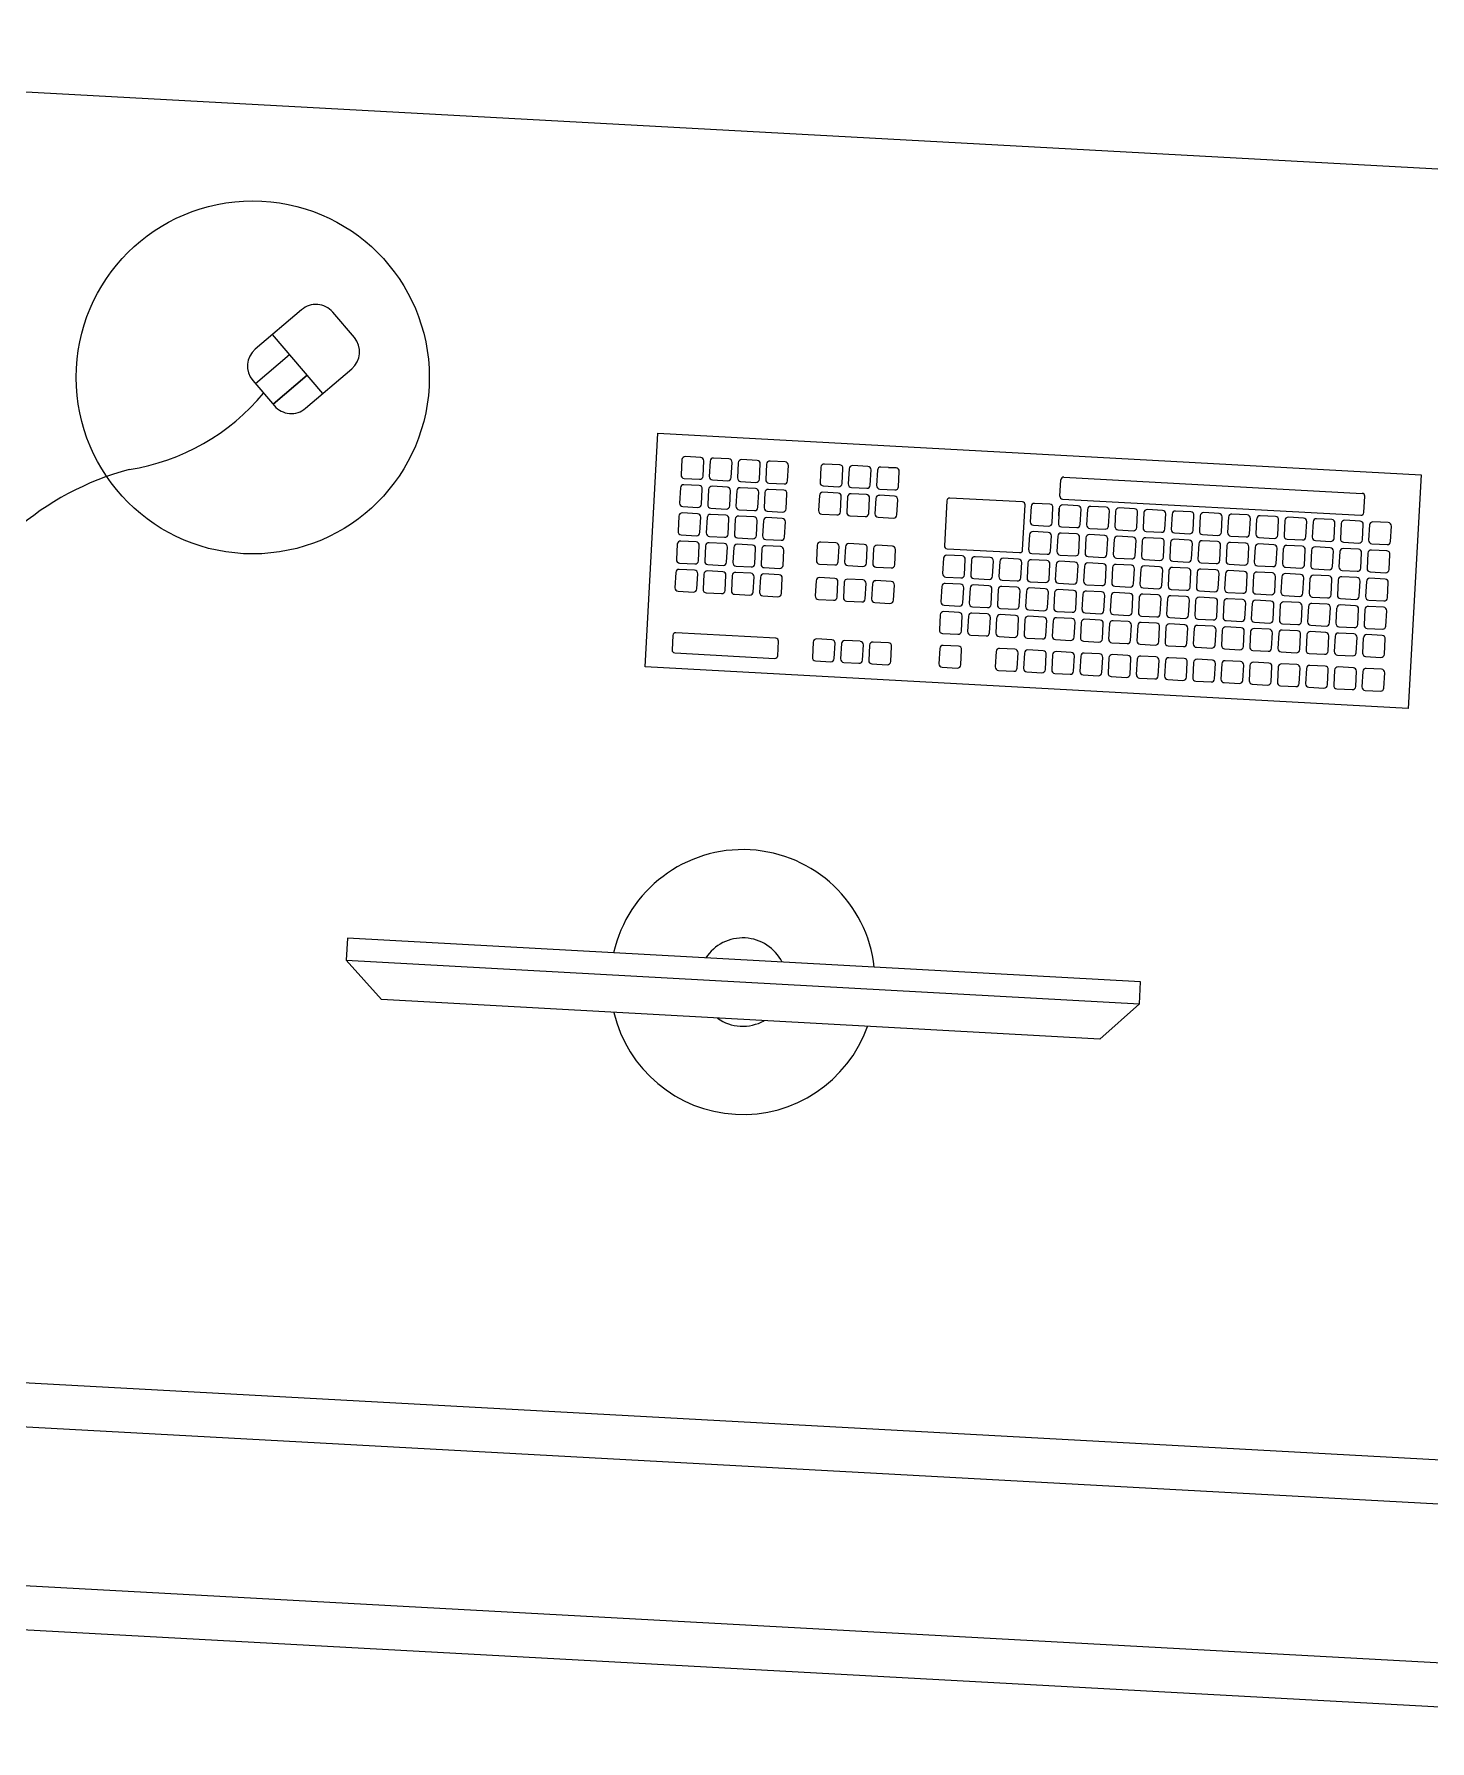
# Model space of a CAD drawing. Extents: x -1.7 to 87, y -33.6 to 19.
# Drawn here: x 19.888 to 20.679, y 4.299 to 5.266 of the extents above; entities that cross this region are included whole.
import ezdxf

# ---------------------------------------------------------------- set-up
doc = ezdxf.new("R2010")
doc.units = 0
doc.layers.add('AR-MOB', color=2, linetype='Continuous')

# ---------------------------------------------------------------- blocks, each defined once
blk = doc.blocks.new('ar-mob.33')
at = {"color": 2}
for p, q in [((43.38725, -4.80462), (43.51979, -4.80462)), ((43.38725, -5.23751), (43.38725, -4.80462)), ((43.51979, -4.80462), (43.51979, -5.23751)), ((43.69521, -4.94761), (43.71641, -4.96884)), ((43.71641, -4.96884), (43.71611, -5.37641)), ((43.51979, -5.23751), (43.38725, -5.23751)), ((43.69488, -5.39761), (43.71611, -5.37641)), ((43.34256, -5.41216), (43.32886, -5.42519)), ((43.38401, -5.43759), (43.36023, -5.4126)), ((43.37515, -5.42828), (43.34334, -5.45854)), ((43.38273, -5.45606), (43.36525, -5.43769)), ((43.36525, -5.43769), (43.38273, -5.45606)), ((43.32842, -5.44287), (43.3522, -5.46786)), ((43.3716, -5.46666), (43.35412, -5.44828)), ((43.36987, -5.4683), (43.38357, -5.45527))]:
    blk.add_line(p, q, dxfattribs=at)
at = {"color": 252}
for p, q in [((43.41533, -4.82168), (43.41533, -4.83033)), ((43.42587, -4.81979), (43.41722, -4.81979)), ((43.42776, -4.83033), (43.42776, -4.82168)), ((43.43133, -4.82168), (43.43133, -4.83033)), ((43.44187, -4.81979), (43.43322, -4.81979)), ((43.44376, -4.83033), (43.44376, -4.82168)), ((43.44733, -4.82168), (43.44733, -4.83033)), ((43.45787, -4.81979), (43.44922, -4.81979)), ((43.45976, -4.83033), (43.45976, -4.82168)), ((43.46333, -4.82168), (43.46333, -4.83033)), ((43.47387, -4.81979), (43.46522, -4.81979)), ((43.47576, -4.83033), (43.47576, -4.82168)), ((43.47933, -4.82168), (43.47933, -4.83033)), ((43.48987, -4.81979), (43.48122, -4.81979)), ((43.49176, -4.83033), (43.49176, -4.82168)), ((43.49846, -4.82094), (43.49846, -4.82959)), ((43.509, -4.81905), (43.50035, -4.81905)), ((43.51089, -4.82959), (43.51089, -4.82094)), ((43.41722, -4.83223), (43.42587, -4.83223)), ((43.43322, -4.83223), (43.44187, -4.83223)), ((43.44922, -4.83223), (43.45787, -4.83223)), ((43.46522, -4.83223), (43.47387, -4.83223)), ((43.48122, -4.83223), (43.48987, -4.83223)), ((43.50035, -4.83149), (43.509, -4.83149)), ((43.39957, -5.00663), (43.39957, -4.83739)), ((43.4104, -4.83579), (43.40117, -4.83579)), ((43.412, -5.00663), (43.412, -4.83739)), ((43.41533, -4.83768), (43.41533, -4.84633)), ((43.42154, -4.83579), (43.41722, -4.83579)), ((43.42587, -4.83579), (43.41722, -4.83579)), ((43.42776, -4.84633), (43.42776, -4.83768)), ((43.43133, -4.83768), (43.43133, -4.84633)), ((43.44187, -4.83579), (43.43322, -4.83579)), ((43.44376, -4.84633), (43.44376, -4.83768)), ((43.44733, -4.83768), (43.44733, -4.84633)), ((43.45787, -4.83579), (43.44922, -4.83579)), ((43.45976, -4.84633), (43.45976, -4.83768)), ((43.46333, -4.83768), (43.46333, -4.84633)), ((43.47387, -4.83579), (43.46522, -4.83579)), ((43.47576, -4.84633), (43.47576, -4.83768)), ((43.47933, -4.83768), (43.47933, -4.84633)), ((43.48987, -4.83579), (43.48122, -4.83579)), ((43.49176, -4.84633), (43.49176, -4.83768)), ((43.49846, -4.83694), (43.49846, -4.84559)), ((43.509, -4.83505), (43.50035, -4.83505)), ((43.51089, -4.84559), (43.51089, -4.83694)), ((43.41722, -4.84823), (43.42587, -4.84823)), ((43.42587, -4.85179), (43.41722, -4.85179)), ((43.43322, -4.84823), (43.44187, -4.84823)), ((43.44187, -4.85179), (43.43322, -4.85179)), ((43.44922, -4.84823), (43.45787, -4.84823)), ((43.45787, -4.85179), (43.44922, -4.85179)), ((43.46522, -4.84823), (43.47387, -4.84823)), ((43.47387, -4.85179), (43.46522, -4.85179)), ((43.48122, -4.84823), (43.48987, -4.84823)), ((43.48987, -4.85179), (43.48122, -4.85179)), ((43.50035, -4.84749), (43.509, -4.84749)), ((43.509, -4.85105), (43.50035, -4.85105)), ((43.41533, -4.85368), (43.41533, -4.86233)), ((43.42776, -4.86233), (43.42776, -4.85368)), ((43.43133, -4.85368), (43.43133, -4.86233)), ((43.44376, -4.86233), (43.44376, -4.85368)), ((43.44733, -4.85368), (43.44733, -4.86233)), ((43.45976, -4.86233), (43.45976, -4.85368)), ((43.46333, -4.85368), (43.46333, -4.86233)), ((43.47576, -4.86233), (43.47576, -4.85368)), ((43.47933, -4.85368), (43.47933, -4.86233)), ((43.49176, -4.86233), (43.49176, -4.85368)), ((43.49846, -4.85294), (43.49846, -4.86159)), ((43.51089, -4.86159), (43.51089, -4.85294)), ((43.41533, -4.86968), (43.41533, -4.87833)), ((43.41722, -4.86423), (43.42587, -4.86423)), ((43.42587, -4.86779), (43.41722, -4.86779)), ((43.42776, -4.87833), (43.42776, -4.86968)), ((43.43133, -4.86968), (43.43133, -4.87833)), ((43.43322, -4.86423), (43.44187, -4.86423)), ((43.44187, -4.86779), (43.43322, -4.86779)), ((43.44376, -4.87833), (43.44376, -4.86968)), ((43.44733, -4.86968), (43.44733, -4.87833)), ((43.44922, -4.86423), (43.45787, -4.86423)), ((43.45787, -4.86779), (43.44922, -4.86779)), ((43.45976, -4.87833), (43.45976, -4.86968)), ((43.46333, -4.86968), (43.46333, -4.87833)), ((43.46522, -4.86423), (43.47387, -4.86423)), ((43.47387, -4.86779), (43.46522, -4.86779)), ((43.47576, -4.87833), (43.47576, -4.86968)), ((43.47933, -4.86968), (43.47933, -4.87833)), ((43.48122, -4.86423), (43.48987, -4.86423)), ((43.48987, -4.86779), (43.48122, -4.86779)), ((43.49176, -4.87833), (43.49176, -4.86968)), ((43.49846, -4.86894), (43.49846, -4.87759)), ((43.50035, -4.86349), (43.509, -4.86349)), ((43.509, -4.86705), (43.50035, -4.86705)), ((43.51089, -4.87759), (43.51089, -4.86894)), ((43.41722, -4.88023), (43.42587, -4.88023)), ((43.43322, -4.88023), (43.44187, -4.88023)), ((43.44922, -4.88023), (43.45787, -4.88023)), ((43.46522, -4.88023), (43.47387, -4.88023)), ((43.48122, -4.88023), (43.48987, -4.88023)), ((43.50035, -4.87949), (43.509, -4.87949)), ((43.41533, -4.88568), (43.41533, -4.89433)), ((43.42587, -4.88379), (43.41722, -4.88379)), ((43.42776, -4.89433), (43.42776, -4.88568)), ((43.43133, -4.88568), (43.43133, -4.89433)), ((43.44187, -4.88379), (43.43322, -4.88379)), ((43.44376, -4.89433), (43.44376, -4.88568)), ((43.44733, -4.88568), (43.44733, -4.89433)), ((43.45787, -4.88379), (43.44922, -4.88379)), ((43.45976, -4.89433), (43.45976, -4.88568)), ((43.46333, -4.88568), (43.46333, -4.89433)), ((43.47387, -4.88379), (43.46522, -4.88379)), ((43.47576, -4.89433), (43.47576, -4.88568)), ((43.47933, -4.88568), (43.47933, -4.89433)), ((43.48987, -4.88379), (43.48122, -4.88379)), ((43.49176, -4.89433), (43.49176, -4.88568)), ((43.49846, -4.88494), (43.49846, -4.89359)), ((43.509, -4.88305), (43.50035, -4.88305)), ((43.51089, -4.89359), (43.51089, -4.88494)), ((43.41722, -4.89623), (43.42587, -4.89623)), ((43.42587, -4.89979), (43.41722, -4.89979)), ((43.43322, -4.89623), (43.44187, -4.89623)), ((43.44187, -4.89979), (43.43322, -4.89979)), ((43.44922, -4.89623), (43.45787, -4.89623)), ((43.45787, -4.89979), (43.44922, -4.89979)), ((43.46522, -4.89623), (43.47387, -4.89623)), ((43.47387, -4.89979), (43.46522, -4.89979)), ((43.48122, -4.89623), (43.48987, -4.89623)), ((43.48987, -4.89979), (43.48122, -4.89979)), ((43.49846, -4.90094), (43.49846, -4.90959)), ((43.50035, -4.89549), (43.509, -4.89549)), ((43.509, -4.89905), (43.50035, -4.89905)), ((43.51089, -4.90959), (43.51089, -4.90094)), ((43.41533, -4.90168), (43.41533, -4.91033)), ((43.42776, -4.91033), (43.42776, -4.90168)), ((43.43133, -4.90168), (43.43133, -4.91033)), ((43.44376, -4.91033), (43.44376, -4.90168)), ((43.44733, -4.90168), (43.44733, -4.91033)), ((43.45976, -4.91033), (43.45976, -4.90168)), ((43.46333, -4.90168), (43.46333, -4.91033)), ((43.47576, -4.91033), (43.47576, -4.90168)), ((43.47933, -4.90168), (43.47933, -4.91033)), ((43.49176, -4.91033), (43.49176, -4.90168)), ((43.41533, -4.91768), (43.41533, -4.92633)), ((43.41722, -4.91223), (43.42587, -4.91223)), ((43.42587, -4.91579), (43.41722, -4.91579)), ((43.42776, -4.92633), (43.42776, -4.91768)), ((43.43133, -4.91768), (43.43133, -4.92633)), ((43.43322, -4.91223), (43.44187, -4.91223)), ((43.44187, -4.91579), (43.43322, -4.91579)), ((43.44376, -4.92633), (43.44376, -4.91768)), ((43.44733, -4.91768), (43.44733, -4.92633)), ((43.44922, -4.91223), (43.45787, -4.91223)), ((43.45787, -4.91579), (43.44922, -4.91579)), ((43.45976, -4.92633), (43.45976, -4.91768)), ((43.46333, -4.91768), (43.46333, -4.92633)), ((43.46522, -4.91223), (43.47387, -4.91223)), ((43.47387, -4.91579), (43.46522, -4.91579)), ((43.47576, -4.92633), (43.47576, -4.91768)), ((43.47933, -4.91768), (43.47933, -4.92633)), ((43.48122, -4.91223), (43.48987, -4.91223)), ((43.48987, -4.91579), (43.48122, -4.91579)), ((43.49176, -4.92633), (43.49176, -4.91768)), ((43.49846, -4.91694), (43.49846, -4.92559)), ((43.50035, -4.91149), (43.509, -4.91149)), ((43.509, -4.91505), (43.50035, -4.91505)), ((43.51089, -4.92559), (43.51089, -4.91694)), ((43.41722, -4.92823), (43.42587, -4.92823)), ((43.43322, -4.92823), (43.44187, -4.92823)), ((43.44922, -4.92823), (43.45787, -4.92823)), ((43.46522, -4.92823), (43.47387, -4.92823)), ((43.48122, -4.92823), (43.48987, -4.92823)), ((43.50035, -4.92749), (43.509, -4.92749)), ((43.41533, -4.93368), (43.41533, -4.94233)), ((43.42587, -4.93179), (43.41722, -4.93179)), ((43.42776, -4.94233), (43.42776, -4.93368)), ((43.43133, -4.93368), (43.43133, -4.94233)), ((43.44187, -4.93179), (43.43322, -4.93179)), ((43.44376, -4.94233), (43.44376, -4.93368)), ((43.44733, -4.93368), (43.44733, -4.94233)), ((43.45787, -4.93179), (43.44922, -4.93179)), ((43.45976, -4.94233), (43.45976, -4.93368)), ((43.46333, -4.93368), (43.46333, -4.94233)), ((43.47387, -4.93179), (43.46522, -4.93179)), ((43.47576, -4.94233), (43.47576, -4.93368)), ((43.47933, -4.93368), (43.47933, -4.94233)), ((43.48987, -4.93179), (43.48122, -4.93179)), ((43.49176, -4.94233), (43.49176, -4.93368)), ((43.49846, -4.93294), (43.49846, -4.94159)), ((43.509, -4.93105), (43.50035, -4.93105)), ((43.51089, -4.94159), (43.51089, -4.93294)), ((43.41722, -4.94423), (43.42587, -4.94423)), ((43.42587, -4.94779), (43.41722, -4.94779)), ((43.43322, -4.94423), (43.44187, -4.94423)), ((43.44187, -4.94779), (43.43322, -4.94779)), ((43.44922, -4.94423), (43.45787, -4.94423)), ((43.45787, -4.94779), (43.44922, -4.94779)), ((43.46522, -4.94423), (43.47387, -4.94423)), ((43.47387, -4.94779), (43.46522, -4.94779)), ((43.48122, -4.94423), (43.48987, -4.94423)), ((43.48987, -4.94779), (43.48122, -4.94779)), ((43.49846, -4.94894), (43.49846, -4.95759)), ((43.50035, -4.94349), (43.509, -4.94349)), ((43.509, -4.94705), (43.50035, -4.94705)), ((43.51089, -4.95759), (43.51089, -4.94894)), ((43.41533, -4.94968), (43.41533, -4.95833)), ((43.42776, -4.95833), (43.42776, -4.94968)), ((43.43133, -4.94968), (43.43133, -4.95833)), ((43.44376, -4.95833), (43.44376, -4.94968)), ((43.44733, -4.94968), (43.44733, -4.95833)), ((43.45976, -4.95833), (43.45976, -4.94968)), ((43.46333, -4.94968), (43.46333, -4.95833)), ((43.47576, -4.95833), (43.47576, -4.94968)), ((43.47933, -4.94968), (43.47933, -4.95833)), ((43.49176, -4.95833), (43.49176, -4.94968)), ((43.41533, -4.96568), (43.41533, -4.97433)), ((43.41722, -4.96023), (43.42587, -4.96023)), ((43.42587, -4.96379), (43.41722, -4.96379)), ((43.42776, -4.97433), (43.42776, -4.96568)), ((43.43133, -4.96568), (43.43133, -4.97433)), ((43.43322, -4.96023), (43.44187, -4.96023)), ((43.44187, -4.96379), (43.43322, -4.96379)), ((43.44376, -4.97433), (43.44376, -4.96568)), ((43.44733, -4.96568), (43.44733, -4.97433)), ((43.44922, -4.96023), (43.45787, -4.96023)), ((43.45787, -4.96379), (43.44922, -4.96379)), ((43.45976, -4.97433), (43.45976, -4.96568)), ((43.46333, -4.96568), (43.46333, -4.97433)), ((43.46522, -4.96023), (43.47387, -4.96023)), ((43.47387, -4.96379), (43.46522, -4.96379)), ((43.47576, -4.97433), (43.47576, -4.96568)), ((43.47933, -4.96568), (43.47933, -4.97433)), ((43.48122, -4.96023), (43.48987, -4.96023)), ((43.48987, -4.96379), (43.48122, -4.96379)), ((43.49176, -4.97433), (43.49176, -4.96568)), ((43.49846, -4.96494), (43.49846, -4.97359)), ((43.50035, -4.95949), (43.509, -4.95949)), ((43.509, -4.96305), (43.50035, -4.96305)), ((43.51089, -4.97359), (43.51089, -4.96494)), ((43.41722, -4.97623), (43.42587, -4.97623)), ((43.43322, -4.97623), (43.44187, -4.97623)), ((43.44922, -4.97623), (43.45787, -4.97623)), ((43.46522, -4.97623), (43.47387, -4.97623)), ((43.48122, -4.97623), (43.48987, -4.97623)), ((43.50035, -4.97549), (43.509, -4.97549)), ((43.41533, -4.98168), (43.41533, -4.99033)), ((43.42587, -4.97979), (43.41722, -4.97979)), ((43.42776, -4.99033), (43.42776, -4.98168)), ((43.43133, -4.98168), (43.43133, -4.99033)), ((43.44187, -4.97979), (43.43322, -4.97979)), ((43.44376, -4.99033), (43.44376, -4.98168)), ((43.44733, -4.98168), (43.44733, -4.99033)), ((43.45787, -4.97979), (43.44922, -4.97979)), ((43.45976, -4.99033), (43.45976, -4.98168)), ((43.46333, -4.98168), (43.46333, -4.99033)), ((43.47387, -4.97979), (43.46522, -4.97979)), ((43.47576, -4.99033), (43.47576, -4.98168)), ((43.47933, -4.98168), (43.47933, -4.99033)), ((43.48987, -4.97979), (43.48122, -4.97979)), ((43.49176, -4.99033), (43.49176, -4.98168)), ((43.49846, -4.98094), (43.49846, -4.98959)), ((43.509, -4.97905), (43.50035, -4.97905)), ((43.51089, -4.98959), (43.51089, -4.98094)), ((43.41533, -4.99768), (43.41533, -5.00633)), ((43.41722, -4.99223), (43.42587, -4.99223)), ((43.42587, -4.99579), (43.41722, -4.99579)), ((43.42776, -5.00633), (43.42776, -4.99768)), ((43.43133, -4.99768), (43.43133, -5.00633)), ((43.43322, -4.99223), (43.44187, -4.99223)), ((43.44187, -4.99579), (43.43322, -4.99579)), ((43.44376, -5.00633), (43.44376, -4.99768)), ((43.44733, -4.99768), (43.44733, -5.00633)), ((43.44922, -4.99223), (43.45787, -4.99223)), ((43.45787, -4.99579), (43.44922, -4.99579)), ((43.45976, -5.00633), (43.45976, -4.99768)), ((43.46333, -4.99768), (43.46333, -5.00633)), ((43.46522, -4.99223), (43.47387, -4.99223)), ((43.47387, -4.99579), (43.46522, -4.99579)), ((43.47576, -5.00633), (43.47576, -4.99768)), ((43.47933, -4.99768), (43.47933, -5.00633)), ((43.48122, -4.99223), (43.48987, -4.99223)), ((43.48987, -4.99579), (43.48122, -4.99579)), ((43.49176, -5.00633), (43.49176, -4.99768)), ((43.49846, -4.99694), (43.49846, -5.00559)), ((43.50035, -4.99149), (43.509, -4.99149)), ((43.509, -4.99505), (43.50035, -4.99505)), ((43.51089, -5.00559), (43.51089, -4.99694)), ((43.50035, -5.00749), (43.509, -5.00749)), ((43.4104, -5.00823), (43.40117, -5.00823)), ((43.41533, -5.01368), (43.41533, -5.02233)), ((43.41722, -5.00823), (43.42587, -5.00823)), ((43.42154, -5.00823), (43.41722, -5.00823)), ((43.42587, -5.01179), (43.41722, -5.01179)), ((43.42776, -5.02233), (43.42776, -5.01368)), ((43.43133, -5.01368), (43.43133, -5.02233)), ((43.43322, -5.00823), (43.44187, -5.00823)), ((43.44187, -5.01179), (43.43322, -5.01179)), ((43.44376, -5.02233), (43.44376, -5.01368)), ((43.44733, -5.01368), (43.44733, -5.02233)), ((43.44922, -5.00823), (43.45787, -5.00823)), ((43.45787, -5.01179), (43.44922, -5.01179)), ((43.45976, -5.02233), (43.45976, -5.01368)), ((43.46333, -5.01368), (43.46333, -5.02233)), ((43.46522, -5.00823), (43.47387, -5.00823)), ((43.47387, -5.01179), (43.46522, -5.01179)), ((43.47576, -5.02233), (43.47576, -5.01368)), ((43.47933, -5.01368), (43.47933, -5.02233)), ((43.48122, -5.00823), (43.48987, -5.00823)), ((43.48987, -5.01179), (43.48122, -5.01179)), ((43.49176, -5.02233), (43.49176, -5.01368)), ((43.49846, -5.01294), (43.49846, -5.02159)), ((43.509, -5.01105), (43.50035, -5.01105)), ((43.51089, -5.02159), (43.51089, -5.01294)), ((43.41722, -5.02423), (43.42587, -5.02423)), ((43.43322, -5.02423), (43.44187, -5.02423)), ((43.44922, -5.02423), (43.45787, -5.02423)), ((43.46522, -5.02423), (43.47387, -5.02423)), ((43.48122, -5.02423), (43.48987, -5.02423)), ((43.50035, -5.02349), (43.509, -5.02349)), ((43.41493, -5.02924), (43.41493, -5.07042)), ((43.44205, -5.02764), (43.41653, -5.02764)), ((43.44365, -5.07042), (43.44365, -5.02924)), ((43.44733, -5.02968), (43.44733, -5.03833)), ((43.45787, -5.02779), (43.44922, -5.02779)), ((43.45976, -5.03833), (43.45976, -5.02968)), ((43.46333, -5.02968), (43.46333, -5.03833)), ((43.47387, -5.02779), (43.46522, -5.02779)), ((43.47576, -5.03833), (43.47576, -5.02968)), ((43.47933, -5.02968), (43.47933, -5.03833)), ((43.48987, -5.02779), (43.48122, -5.02779)), ((43.49176, -5.03833), (43.49176, -5.02968)), ((43.49846, -5.02894), (43.49846, -5.03759)), ((43.509, -5.02705), (43.50035, -5.02705)), ((43.51089, -5.03759), (43.51089, -5.02894)), ((43.44733, -5.04568), (43.44733, -5.05433)), ((43.44922, -5.04023), (43.45787, -5.04023)), ((43.45787, -5.04379), (43.44922, -5.04379)), ((43.45976, -5.05433), (43.45976, -5.04568)), ((43.46333, -5.04568), (43.46333, -5.05433)), ((43.46522, -5.04023), (43.47387, -5.04023)), ((43.47387, -5.04379), (43.46522, -5.04379)), ((43.47576, -5.05433), (43.47576, -5.04568)), ((43.47933, -5.04568), (43.47933, -5.05433)), ((43.48122, -5.04023), (43.48987, -5.04023)), ((43.48987, -5.04379), (43.48122, -5.04379)), ((43.49176, -5.05433), (43.49176, -5.04568)), ((43.50035, -5.03949), (43.509, -5.03949)), ((43.44733, -5.06168), (43.44733, -5.07033)), ((43.44922, -5.05623), (43.45787, -5.05623)), ((43.45787, -5.05979), (43.44922, -5.05979)), ((43.45976, -5.07033), (43.45976, -5.06168)), ((43.46333, -5.06168), (43.46333, -5.07033)), ((43.46522, -5.05623), (43.47387, -5.05623)), ((43.47387, -5.05979), (43.46522, -5.05979)), ((43.47576, -5.07033), (43.47576, -5.06168)), ((43.47933, -5.06168), (43.47933, -5.07033)), ((43.48122, -5.05623), (43.48987, -5.05623)), ((43.48987, -5.05979), (43.48122, -5.05979)), ((43.49176, -5.07033), (43.49176, -5.06168)), ((43.49846, -5.06094), (43.49846, -5.06959)), ((43.509, -5.05905), (43.50035, -5.05905)), ((43.51089, -5.06959), (43.51089, -5.06094)), ((43.41653, -5.07202), (43.44205, -5.07202)), ((43.44922, -5.07223), (43.45787, -5.07223)), ((43.46522, -5.07223), (43.47387, -5.07223)), ((43.48122, -5.07223), (43.48987, -5.07223)), ((43.50035, -5.07149), (43.509, -5.07149)), ((43.39957, -5.10604), (43.39957, -5.10172)), ((43.39957, -5.10172), (43.39957, -5.11037)), ((43.41011, -5.09983), (43.40147, -5.09983)), ((43.412, -5.10604), (43.412, -5.10172)), ((43.412, -5.11037), (43.412, -5.10172)), ((43.41557, -5.10172), (43.41557, -5.11037)), ((43.42611, -5.09983), (43.41747, -5.09983)), ((43.428, -5.11037), (43.428, -5.10172)), ((43.44384, -5.10144), (43.44384, -5.11008)), ((43.45438, -5.09954), (43.44573, -5.09954)), ((43.45627, -5.11008), (43.45627, -5.10144)), ((43.46394, -5.10101), (43.46394, -5.10966)), ((43.47448, -5.09912), (43.46584, -5.09912)), ((43.47637, -5.10966), (43.47637, -5.10101)), ((43.49873, -5.1007), (43.49873, -5.10935)), ((43.50927, -5.09881), (43.50063, -5.09881)), ((43.51116, -5.10935), (43.51116, -5.1007)), ((43.40147, -5.11226), (43.41011, -5.11226)), ((43.41747, -5.11226), (43.42611, -5.11226)), ((43.44573, -5.11198), (43.45438, -5.11198)), ((43.46584, -5.11155), (43.47448, -5.11155)), ((43.50063, -5.11125), (43.50927, -5.11125)), ((43.39957, -5.11772), (43.39957, -5.12637)), ((43.41011, -5.11583), (43.40147, -5.11583)), ((43.412, -5.12637), (43.412, -5.11772)), ((43.41557, -5.11772), (43.41557, -5.12637)), ((43.42611, -5.11583), (43.41747, -5.11583)), ((43.428, -5.12637), (43.428, -5.11772)), ((43.44384, -5.11744), (43.44384, -5.12608)), ((43.45438, -5.11554), (43.44573, -5.11554)), ((43.45627, -5.12608), (43.45627, -5.11744)), ((43.46394, -5.11701), (43.46394, -5.12566)), ((43.47448, -5.11512), (43.46584, -5.11512)), ((43.47637, -5.12566), (43.47637, -5.11701)), ((43.49873, -5.1167), (43.49873, -5.12535)), ((43.50927, -5.11481), (43.50063, -5.11481)), ((43.51116, -5.12535), (43.51116, -5.1167)), ((43.40147, -5.12826), (43.41011, -5.12826)), ((43.41011, -5.13183), (43.40147, -5.13183)), ((43.41747, -5.12826), (43.42611, -5.12826)), ((43.42611, -5.13183), (43.41747, -5.13183)), ((43.44573, -5.12798), (43.45438, -5.12798)), ((43.45438, -5.13154), (43.44573, -5.13154)), ((43.46394, -5.13301), (43.46394, -5.14166)), ((43.46584, -5.12755), (43.47448, -5.12755)), ((43.47448, -5.13112), (43.46584, -5.13112)), ((43.47637, -5.14166), (43.47637, -5.13301)), ((43.49873, -5.1327), (43.49873, -5.14135)), ((43.50063, -5.12725), (43.50927, -5.12725)), ((43.50927, -5.13081), (43.50063, -5.13081)), ((43.51116, -5.14135), (43.51116, -5.1327)), ((43.39957, -5.13372), (43.39957, -5.14237)), ((43.412, -5.14237), (43.412, -5.13372)), ((43.41557, -5.13372), (43.41557, -5.14237)), ((43.428, -5.14237), (43.428, -5.13372)), ((43.44384, -5.13344), (43.44384, -5.14208)), ((43.45627, -5.14208), (43.45627, -5.13344)), ((43.40147, -5.14426), (43.41011, -5.14426)), ((43.41747, -5.14426), (43.42611, -5.14426)), ((43.44573, -5.14398), (43.45438, -5.14398)), ((43.46584, -5.14355), (43.47448, -5.14355)), ((43.50063, -5.14325), (43.50927, -5.14325)), ((43.3996, -5.16459), (43.3996, -5.17324)), ((43.41014, -5.1627), (43.40149, -5.1627)), ((43.41203, -5.17324), (43.41203, -5.16459)), ((43.4156, -5.16459), (43.4156, -5.17324)), ((43.42614, -5.1627), (43.41749, -5.1627)), ((43.42803, -5.17324), (43.42803, -5.16459)), ((43.4316, -5.16459), (43.4316, -5.17324)), ((43.44214, -5.1627), (43.43349, -5.1627)), ((43.44403, -5.17324), (43.44403, -5.16459)), ((43.4476, -5.16459), (43.4476, -5.17324)), ((43.45814, -5.1627), (43.44949, -5.1627)), ((43.46003, -5.17324), (43.46003, -5.16459)), ((43.4636, -5.16459), (43.4636, -5.17324)), ((43.47414, -5.1627), (43.46549, -5.1627)), ((43.47603, -5.17324), (43.47603, -5.16459)), ((43.49954, -5.16453), (43.49954, -5.22125)), ((43.5094, -5.16293), (43.50114, -5.16293)), ((43.511, -5.22125), (43.511, -5.16453)), ((43.3996, -5.18059), (43.3996, -5.18924)), ((43.40149, -5.17513), (43.41014, -5.17513)), ((43.41014, -5.1787), (43.40149, -5.1787)), ((43.41203, -5.18924), (43.41203, -5.18059)), ((43.4156, -5.18059), (43.4156, -5.18924)), ((43.41749, -5.17513), (43.42614, -5.17513)), ((43.42614, -5.1787), (43.41749, -5.1787)), ((43.42803, -5.18924), (43.42803, -5.18059)), ((43.4316, -5.18059), (43.4316, -5.18924)), ((43.43349, -5.17513), (43.44214, -5.17513)), ((43.44214, -5.1787), (43.43349, -5.1787)), ((43.44403, -5.18924), (43.44403, -5.18059)), ((43.4476, -5.18059), (43.4476, -5.18924)), ((43.44949, -5.17513), (43.45814, -5.17513)), ((43.45814, -5.1787), (43.44949, -5.1787)), ((43.46003, -5.18924), (43.46003, -5.18059)), ((43.4636, -5.18059), (43.4636, -5.18924)), ((43.46549, -5.17513), (43.47414, -5.17513)), ((43.47414, -5.1787), (43.46549, -5.1787)), ((43.47603, -5.18924), (43.47603, -5.18059)), ((43.40149, -5.19113), (43.41014, -5.19113)), ((43.41749, -5.19113), (43.42614, -5.19113)), ((43.43349, -5.19113), (43.44214, -5.19113)), ((43.44949, -5.19113), (43.45814, -5.19113)), ((43.46549, -5.19113), (43.47414, -5.19113)), ((43.3996, -5.19659), (43.3996, -5.20524)), ((43.41014, -5.1947), (43.40149, -5.1947)), ((43.41203, -5.20524), (43.41203, -5.19659)), ((43.4156, -5.19659), (43.4156, -5.20524)), ((43.42614, -5.1947), (43.41749, -5.1947)), ((43.42803, -5.20524), (43.42803, -5.19659)), ((43.4316, -5.19659), (43.4316, -5.20524)), ((43.44214, -5.1947), (43.43349, -5.1947)), ((43.44403, -5.20524), (43.44403, -5.19659)), ((43.4476, -5.19659), (43.4476, -5.20524)), ((43.45814, -5.1947), (43.44949, -5.1947)), ((43.46003, -5.20524), (43.46003, -5.19659)), ((43.4636, -5.19659), (43.4636, -5.20524)), ((43.47414, -5.1947), (43.46549, -5.1947)), ((43.47603, -5.20524), (43.47603, -5.19659)), ((43.40149, -5.20713), (43.41014, -5.20713)), ((43.41749, -5.20713), (43.42614, -5.20713)), ((43.43349, -5.20713), (43.44214, -5.20713)), ((43.44949, -5.20713), (43.45814, -5.20713)), ((43.46549, -5.20713), (43.47414, -5.20713)), ((43.3996, -5.21259), (43.3996, -5.22124)), ((43.41014, -5.2107), (43.40149, -5.2107)), ((43.41203, -5.22124), (43.41203, -5.21259)), ((43.4156, -5.21259), (43.4156, -5.22124)), ((43.42614, -5.2107), (43.41749, -5.2107)), ((43.42803, -5.22124), (43.42803, -5.21259)), ((43.4316, -5.21259), (43.4316, -5.22124)), ((43.44214, -5.2107), (43.43349, -5.2107)), ((43.44403, -5.22124), (43.44403, -5.21259)), ((43.4476, -5.21259), (43.4476, -5.22124)), ((43.45814, -5.2107), (43.44949, -5.2107)), ((43.46003, -5.22124), (43.46003, -5.21259)), ((43.4636, -5.21259), (43.4636, -5.22124)), ((43.47414, -5.2107), (43.46549, -5.2107)), ((43.47603, -5.22124), (43.47603, -5.21259)), ((43.40149, -5.22313), (43.41014, -5.22313)), ((43.41749, -5.22313), (43.42614, -5.22313)), ((43.43349, -5.22313), (43.44214, -5.22313)), ((43.44949, -5.22313), (43.45814, -5.22313)), ((43.46549, -5.22313), (43.47414, -5.22313)), ((43.50114, -5.22285), (43.5094, -5.22285))]:
    blk.add_line(p, q, dxfattribs=at)
at = {"color": 1}
for p, q in [((43.68271, -4.9476), (43.68238, -5.3976)), ((43.69521, -4.94761), (43.68271, -4.9476)), ((43.69488, -5.39761), (43.69521, -4.94761)), ((43.68238, -5.3976), (43.69488, -5.39761))]:
    blk.add_line(p, q, dxfattribs=at)
at = {"color": 2}
blk.add_lwpolyline([(44.08368, -6.20564), (43.21368, -6.20564), (43.21368, -4.40564), (44.08368, -4.40564)], dxfattribs=at)
blk.add_lwpolyline([(43.94368, -6.20564), (43.94368, -4.40564), (44.08368, -4.40564), (44.08368, -6.20564)], close=True, dxfattribs=at)
at = {"color": 1}
blk.add_lwpolyline([(43.96868, -6.20564), (43.96868, -4.40564), (44.05868, -4.40564), (44.05868, -6.20564)], close=True, dxfattribs=at)
blk.add_circle((43.36817, -5.46843), 0.1, dxfattribs=at)
at = {"color": 252}
for centre, radius, start, end in [((43.41722, -4.82168), 0.00189, 90, 180), ((43.42587, -4.82168), 0.00189, 360, 90), ((43.43322, -4.82168), 0.00189, 90, 180), ((43.44187, -4.82168), 0.00189, 360, 90), ((43.44922, -4.82168), 0.00189, 90, 180), ((43.45787, -4.82168), 0.00189, 360, 90), ((43.46522, -4.82168), 0.00189, 90, 180), ((43.47387, -4.82168), 0.00189, 360, 90), ((43.48122, -4.82168), 0.00189, 90, 180), ((43.48987, -4.82168), 0.00189, 360, 90), ((43.50035, -4.82094), 0.00189, 90, 180), ((43.509, -4.82094), 0.00189, 360, 90), ((43.41722, -4.83033), 0.00189, 180, 270), ((43.42587, -4.83033), 0.00189, 270, 360), ((43.43322, -4.83033), 0.00189, 180, 270), ((43.44187, -4.83033), 0.00189, 270, 360), ((43.44922, -4.83033), 0.00189, 180, 270), ((43.45787, -4.83033), 0.00189, 270, 360), ((43.46522, -4.83033), 0.00189, 180, 270), ((43.47387, -4.83033), 0.00189, 270, 0), ((43.48122, -4.83033), 0.00189, 180, 270), ((43.48987, -4.83033), 0.00189, 270, 360), ((43.50035, -4.82959), 0.00189, 180, 270), ((43.509, -4.82959), 0.00189, 270, 0), ((43.40117, -4.83739), 0.0016, 90, 180), ((43.4104, -4.83739), 0.0016, 0, 90), ((43.41722, -4.83768), 0.00189, 90, 180), ((43.42587, -4.83768), 0.00189, 0, 90), ((43.43322, -4.83768), 0.00189, 90, 180), ((43.44187, -4.83768), 0.00189, 360, 90), ((43.44922, -4.83768), 0.00189, 90, 180), ((43.45787, -4.83768), 0.00189, 0, 90), ((43.46522, -4.83768), 0.00189, 90, 180), ((43.47387, -4.83768), 0.00189, 0, 90), ((43.48122, -4.83768), 0.00189, 90, 180), ((43.48987, -4.83768), 0.00189, 360, 90), ((43.50035, -4.83694), 0.00189, 90, 180), ((43.509, -4.83694), 0.00189, 0, 90), ((43.41722, -4.84633), 0.00189, 180, 270), ((43.41722, -4.85368), 0.00189, 90, 180), ((43.42587, -4.84633), 0.00189, 270, 0), ((43.42587, -4.85368), 0.00189, 0, 90), ((43.43322, -4.84633), 0.00189, 180, 270), ((43.43322, -4.85368), 0.00189, 90, 180), ((43.44187, -4.84633), 0.00189, 270, 0), ((43.44187, -4.85368), 0.00189, 360, 90), ((43.44922, -4.84633), 0.00189, 180, 270), ((43.44922, -4.85368), 0.00189, 90, 180), ((43.45787, -4.84633), 0.00189, 270, 0), ((43.45787, -4.85368), 0.00189, 360, 90), ((43.46522, -4.84633), 0.00189, 180, 270), ((43.46522, -4.85368), 0.00189, 90, 180), ((43.47387, -4.84633), 0.00189, 270, 0), ((43.47387, -4.85368), 0.00189, 0, 90), ((43.48122, -4.84633), 0.00189, 180, 270), ((43.48122, -4.85368), 0.00189, 90, 180), ((43.48987, -4.84633), 0.00189, 270, 0), ((43.48987, -4.85368), 0.00189, 0, 90), ((43.50035, -4.84559), 0.00189, 180, 270), ((43.50035, -4.85294), 0.00189, 90, 180), ((43.509, -4.84559), 0.00189, 270, 0), ((43.509, -4.85294), 0.00189, 360, 90), ((43.41722, -4.86233), 0.00189, 180, 270), ((43.42587, -4.86233), 0.00189, 270, 360), ((43.43322, -4.86233), 0.00189, 180, 270), ((43.44187, -4.86233), 0.00189, 270, 360), ((43.44922, -4.86233), 0.00189, 180, 270), ((43.45787, -4.86233), 0.00189, 270, 0), ((43.46522, -4.86233), 0.00189, 180, 270), ((43.47387, -4.86233), 0.00189, 270, 0), ((43.48122, -4.86233), 0.00189, 180, 270), ((43.48987, -4.86233), 0.00189, 270, 0), ((43.50035, -4.86159), 0.00189, 180, 270), ((43.509, -4.86159), 0.00189, 270, 0), ((43.41722, -4.86968), 0.00189, 90, 180), ((43.42587, -4.86968), 0.00189, 0, 90), ((43.43322, -4.86968), 0.00189, 90, 180), ((43.44187, -4.86968), 0.00189, 0, 90), ((43.44922, -4.86968), 0.00189, 90, 180), ((43.45787, -4.86968), 0.00189, 0, 90), ((43.46522, -4.86968), 0.00189, 90, 180), ((43.47387, -4.86968), 0.00189, 0, 90), ((43.48122, -4.86968), 0.00189, 90, 180), ((43.48987, -4.86968), 0.00189, 360, 90), ((43.50035, -4.86894), 0.00189, 90, 180), ((43.509, -4.86894), 0.00189, 0, 90), ((43.41722, -4.87833), 0.00189, 180, 270), ((43.42587, -4.87833), 0.00189, 270, 0), ((43.43322, -4.87833), 0.00189, 180, 270), ((43.44187, -4.87833), 0.00189, 270, 0), ((43.44922, -4.87833), 0.00189, 180, 270), ((43.45787, -4.87833), 0.00189, 270, 0), ((43.46522, -4.87833), 0.00189, 180, 270), ((43.47387, -4.87833), 0.00189, 270, 360), ((43.48122, -4.87833), 0.00189, 180, 270), ((43.48987, -4.87833), 0.00189, 270, 0), ((43.50035, -4.87759), 0.00189, 180, 270), ((43.509, -4.87759), 0.00189, 270, 0), ((43.41722, -4.88568), 0.00189, 90, 180), ((43.42587, -4.88568), 0.00189, 0, 90), ((43.43322, -4.88568), 0.00189, 90, 180), ((43.44187, -4.88568), 0.00189, 0, 90), ((43.44922, -4.88568), 0.00189, 90, 180), ((43.45787, -4.88568), 0.00189, 0, 90), ((43.46522, -4.88568), 0.00189, 90, 180), ((43.47387, -4.88568), 0.00189, 0, 90), ((43.48122, -4.88568), 0.00189, 90, 180), ((43.48987, -4.88568), 0.00189, 0, 90), ((43.50035, -4.88494), 0.00189, 90, 180), ((43.509, -4.88494), 0.00189, 0, 90), ((43.41722, -4.89433), 0.00189, 180, 270), ((43.41722, -4.90168), 0.00189, 90, 180), ((43.42587, -4.89433), 0.00189, 270, 360), ((43.42587, -4.90168), 0.00189, 360, 90), ((43.43322, -4.89433), 0.00189, 180, 270), ((43.43322, -4.90168), 0.00189, 90, 180), ((43.44187, -4.89433), 0.00189, 270, 360), ((43.44187, -4.90168), 0.00189, 360, 90), ((43.44922, -4.89433), 0.00189, 180, 270), ((43.44922, -4.90168), 0.00189, 90, 180), ((43.45787, -4.89433), 0.00189, 270, 0), ((43.45787, -4.90168), 0.00189, 0, 90), ((43.46522, -4.89433), 0.00189, 180, 270), ((43.46522, -4.90168), 0.00189, 90, 180), ((43.47387, -4.89433), 0.00189, 270, 0), ((43.47387, -4.90168), 0.00189, 360, 90), ((43.48122, -4.89433), 0.00189, 180, 270), ((43.48122, -4.90168), 0.00189, 90, 180), ((43.48987, -4.89433), 0.00189, 270, 360), ((43.48987, -4.90168), 0.00189, 360, 90), ((43.50035, -4.89359), 0.00189, 180, 270), ((43.50035, -4.90094), 0.00189, 90, 180), ((43.509, -4.89359), 0.00189, 270, 360), ((43.509, -4.90094), 0.00189, 0, 90), ((43.41722, -4.91033), 0.00189, 180, 270), ((43.42587, -4.91033), 0.00189, 270, 360), ((43.43322, -4.91033), 0.00189, 180, 270), ((43.44187, -4.91033), 0.00189, 270, 0), ((43.44922, -4.91033), 0.00189, 180, 270), ((43.45787, -4.91033), 0.00189, 270, 0), ((43.46522, -4.91033), 0.00189, 180, 270), ((43.47387, -4.91033), 0.00189, 270, 0), ((43.48122, -4.91033), 0.00189, 180, 270), ((43.48987, -4.91033), 0.00189, 270, 360), ((43.50035, -4.90959), 0.00189, 180, 270), ((43.509, -4.90959), 0.00189, 270, 360), ((43.41722, -4.91768), 0.00189, 90, 180), ((43.42587, -4.91768), 0.00189, 0, 90), ((43.43322, -4.91768), 0.00189, 90, 180), ((43.44187, -4.91768), 0.00189, 360, 90), ((43.44922, -4.91768), 0.00189, 90, 180), ((43.45787, -4.91768), 0.00189, 360, 90), ((43.46522, -4.91768), 0.00189, 90, 180), ((43.47387, -4.91768), 0.00189, 0, 90), ((43.48122, -4.91768), 0.00189, 90, 180), ((43.48987, -4.91768), 0.00189, 0, 90), ((43.50035, -4.91694), 0.00189, 90, 180), ((43.509, -4.91694), 0.00189, 0, 90), ((43.41722, -4.92633), 0.00189, 180, 270), ((43.42587, -4.92633), 0.00189, 270, 0), ((43.43322, -4.92633), 0.00189, 180, 270), ((43.44187, -4.92633), 0.00189, 270, 0), ((43.44922, -4.92633), 0.00189, 180, 270), ((43.45787, -4.92633), 0.00189, 270, 0), ((43.46522, -4.92633), 0.00189, 180, 270), ((43.47387, -4.92633), 0.00189, 270, 0), ((43.48122, -4.92633), 0.00189, 180, 270), ((43.48987, -4.92633), 0.00189, 270, 0), ((43.50035, -4.92559), 0.00189, 180, 270), ((43.509, -4.92559), 0.00189, 270, 0), ((43.41722, -4.93368), 0.00189, 90, 180), ((43.42587, -4.93368), 0.00189, 0, 90), ((43.43322, -4.93368), 0.00189, 90, 180), ((43.44187, -4.93368), 0.00189, 360, 90), ((43.44922, -4.93368), 0.00189, 90, 180), ((43.45787, -4.93368), 0.00189, 360, 90), ((43.46522, -4.93368), 0.00189, 90, 180), ((43.47387, -4.93368), 0.00189, 360, 90), ((43.48122, -4.93368), 0.00189, 90, 180), ((43.48987, -4.93368), 0.00189, 0, 90), ((43.50035, -4.93294), 0.00189, 90, 180), ((43.509, -4.93294), 0.00189, 0, 90), ((43.41722, -4.94233), 0.00189, 180, 270), ((43.41722, -4.94968), 0.00189, 90, 180), ((43.42587, -4.94233), 0.00189, 270, 0), ((43.42587, -4.94968), 0.00189, 0, 90), ((43.43322, -4.94233), 0.00189, 180, 270), ((43.43322, -4.94968), 0.00189, 90, 180), ((43.44187, -4.94233), 0.00189, 270, 0), ((43.44187, -4.94968), 0.00189, 360, 90), ((43.44922, -4.94233), 0.00189, 180, 270), ((43.44922, -4.94968), 0.00189, 90, 180), ((43.45787, -4.94233), 0.00189, 270, 0), ((43.45787, -4.94968), 0.00189, 0, 90), ((43.46522, -4.94233), 0.00189, 180, 270), ((43.46522, -4.94968), 0.00189, 90, 180), ((43.47387, -4.94233), 0.00189, 270, 360), ((43.47387, -4.94968), 0.00189, 360, 90), ((43.48122, -4.94233), 0.00189, 180, 270), ((43.48122, -4.94968), 0.00189, 90, 180), ((43.48987, -4.94233), 0.00189, 270, 0), ((43.48987, -4.94968), 0.00189, 0, 90), ((43.50035, -4.94159), 0.00189, 180, 270), ((43.50035, -4.94894), 0.00189, 90, 180), ((43.509, -4.94159), 0.00189, 270, 0), ((43.509, -4.94894), 0.00189, 0, 90), ((43.41722, -4.95833), 0.00189, 180, 270), ((43.42587, -4.95833), 0.00189, 270, 0), ((43.43322, -4.95833), 0.00189, 180, 270), ((43.44187, -4.95833), 0.00189, 270, 360), ((43.44922, -4.95833), 0.00189, 180, 270), ((43.45787, -4.95833), 0.00189, 270, 0), ((43.46522, -4.95833), 0.00189, 180, 270), ((43.47387, -4.95833), 0.00189, 270, 0), ((43.48122, -4.95833), 0.00189, 180, 270), ((43.48987, -4.95833), 0.00189, 270, 0), ((43.50035, -4.95759), 0.00189, 180, 270), ((43.509, -4.95759), 0.00189, 270, 0), ((43.41722, -4.96568), 0.00189, 90, 180), ((43.42587, -4.96568), 0.00189, 0, 90), ((43.43322, -4.96568), 0.00189, 90, 180), ((43.44187, -4.96568), 0.00189, 0, 90), ((43.44922, -4.96568), 0.00189, 90, 180), ((43.45787, -4.96568), 0.00189, 0, 90), ((43.46522, -4.96568), 0.00189, 90, 180), ((43.47387, -4.96568), 0.00189, 0, 90), ((43.48122, -4.96568), 0.00189, 90, 180), ((43.48987, -4.96568), 0.00189, 0, 90), ((43.50035, -4.96494), 0.00189, 90, 180), ((43.509, -4.96494), 0.00189, 0, 90), ((43.41722, -4.97433), 0.00189, 180, 270), ((43.42587, -4.97433), 0.00189, 270, 360), ((43.43322, -4.97433), 0.00189, 180, 270), ((43.44187, -4.97433), 0.00189, 270, 0), ((43.44922, -4.97433), 0.00189, 180, 270), ((43.45787, -4.97433), 0.00189, 270, 0), ((43.46522, -4.97433), 0.00189, 180, 270), ((43.47387, -4.97433), 0.00189, 270, 0), ((43.48122, -4.97433), 0.00189, 180, 270), ((43.48987, -4.97433), 0.00189, 270, 360), ((43.50035, -4.97359), 0.00189, 180, 270), ((43.509, -4.97359), 0.00189, 270, 360), ((43.41722, -4.98168), 0.00189, 90, 180), ((43.42587, -4.98168), 0.00189, 0, 90), ((43.43322, -4.98168), 0.00189, 90, 180), ((43.44187, -4.98168), 0.00189, 0, 90), ((43.44922, -4.98168), 0.00189, 90, 180), ((43.45787, -4.98168), 0.00189, 360, 90), ((43.46522, -4.98168), 0.00189, 90, 180), ((43.47387, -4.98168), 0.00189, 360, 90), ((43.48122, -4.98168), 0.00189, 90, 180), ((43.48987, -4.98168), 0.00189, 0, 90), ((43.50035, -4.98094), 0.00189, 90, 180), ((43.509, -4.98094), 0.00189, 0, 90), ((43.41722, -4.99033), 0.00189, 180, 270), ((43.41722, -4.99768), 0.00189, 90, 180), ((43.42587, -4.99033), 0.00189, 270, 360), ((43.42587, -4.99768), 0.00189, 360, 90), ((43.43322, -4.99033), 0.00189, 180, 270), ((43.43322, -4.99768), 0.00189, 90, 180), ((43.44187, -4.99033), 0.00189, 270, 360), ((43.44187, -4.99768), 0.00189, 0, 90), ((43.44922, -4.99033), 0.00189, 180, 270), ((43.44922, -4.99768), 0.00189, 90, 180), ((43.45787, -4.99033), 0.00189, 270, 0), ((43.45787, -4.99768), 0.00189, 0, 90), ((43.46522, -4.99033), 0.00189, 180, 270), ((43.46522, -4.99768), 0.00189, 90, 180), ((43.47387, -4.99033), 0.00189, 270, 0), ((43.47387, -4.99768), 0.00189, 360, 90), ((43.48122, -4.99033), 0.00189, 180, 270), ((43.48122, -4.99768), 0.00189, 90, 180), ((43.48987, -4.99033), 0.00189, 270, 360), ((43.48987, -4.99768), 0.00189, 0, 90), ((43.50035, -4.98959), 0.00189, 180, 270), ((43.50035, -4.99694), 0.00189, 90, 180), ((43.509, -4.98959), 0.00189, 270, 360), ((43.509, -4.99694), 0.00189, 360, 90), ((43.40117, -5.00663), 0.0016, 180, 270), ((43.4104, -5.00663), 0.0016, 270, 0), ((43.41722, -5.00633), 0.00189, 180, 270), ((43.42587, -5.00633), 0.00189, 270, 0), ((43.43322, -5.00633), 0.00189, 180, 270), ((43.44187, -5.00633), 0.00189, 270, 0), ((43.44922, -5.00633), 0.00189, 180, 270), ((43.45787, -5.00633), 0.00189, 270, 0), ((43.46522, -5.00633), 0.00189, 180, 270), ((43.47387, -5.00633), 0.00189, 270, 0), ((43.48122, -5.00633), 0.00189, 180, 270), ((43.48987, -5.00633), 0.00189, 270, 0), ((43.50035, -5.00559), 0.00189, 180, 270), ((43.509, -5.00559), 0.00189, 270, 0), ((43.41722, -5.01368), 0.00189, 90, 180), ((43.42587, -5.01368), 0.00189, 0, 90), ((43.43322, -5.01368), 0.00189, 90, 180), ((43.44187, -5.01368), 0.00189, 0, 90), ((43.44922, -5.01368), 0.00189, 90, 180), ((43.45787, -5.01368), 0.00189, 360, 90), ((43.46522, -5.01368), 0.00189, 90, 180), ((43.47387, -5.01368), 0.00189, 360, 90), ((43.48122, -5.01368), 0.00189, 90, 180), ((43.48987, -5.01368), 0.00189, 0, 90), ((43.50035, -5.01294), 0.00189, 90, 180), ((43.509, -5.01294), 0.00189, 0, 90), ((43.41722, -5.02233), 0.00189, 180, 270), ((43.42587, -5.02233), 0.00189, 270, 360), ((43.43322, -5.02233), 0.00189, 180, 270), ((43.44187, -5.02233), 0.00189, 270, 360), ((43.44922, -5.02233), 0.00189, 180, 270), ((43.45787, -5.02233), 0.00189, 270, 0), ((43.46522, -5.02233), 0.00189, 180, 270), ((43.47387, -5.02233), 0.00189, 270, 0), ((43.48122, -5.02233), 0.00189, 180, 270), ((43.48987, -5.02233), 0.00189, 270, 0), ((43.50035, -5.02159), 0.00189, 180, 270), ((43.509, -5.02159), 0.00189, 270, 0), ((43.41653, -5.02924), 0.0016, 90, 180), ((43.44205, -5.02924), 0.0016, 0, 90), ((43.44922, -5.02968), 0.00189, 90, 180), ((43.45787, -5.02968), 0.00189, 0, 90), ((43.46522, -5.02968), 0.00189, 90, 180), ((43.47387, -5.02968), 0.00189, 0, 90), ((43.48122, -5.02968), 0.00189, 90, 180), ((43.48987, -5.02968), 0.00189, 0, 90), ((43.50035, -5.02894), 0.00189, 90, 180), ((43.509, -5.02894), 0.00189, 0, 90), ((43.44922, -5.03833), 0.00189, 180, 270), ((43.44922, -5.04568), 0.00189, 90, 180), ((43.45787, -5.03833), 0.00189, 270, 360), ((43.45787, -5.04568), 0.00189, 0, 90), ((43.46522, -5.03833), 0.00189, 180, 270), ((43.46522, -5.04568), 0.00189, 90, 180), ((43.47387, -5.03833), 0.00189, 270, 0), ((43.47387, -5.04568), 0.00189, 0, 90), ((43.48122, -5.03833), 0.00189, 180, 270), ((43.48122, -5.04568), 0.00189, 90, 180), ((43.48987, -5.03833), 0.00189, 270, 0), ((43.48987, -5.04568), 0.00189, 0, 90), ((43.50035, -5.03759), 0.00189, 180, 270), ((43.509, -5.03759), 0.00189, 270, 360), ((43.44922, -5.05433), 0.00189, 180, 270), ((43.45787, -5.05433), 0.00189, 270, 0), ((43.46522, -5.05433), 0.00189, 180, 270), ((43.47387, -5.05433), 0.00189, 270, 0), ((43.48122, -5.05433), 0.00189, 180, 270), ((43.48987, -5.05433), 0.00189, 270, 0), ((43.44922, -5.06168), 0.00189, 90, 180), ((43.45787, -5.06168), 0.00189, 0, 90), ((43.46522, -5.06168), 0.00189, 90, 180), ((43.47387, -5.06168), 0.00189, 360, 90), ((43.48122, -5.06168), 0.00189, 90, 180), ((43.48987, -5.06168), 0.00189, 0, 90), ((43.50035, -5.06094), 0.00189, 90, 180), ((43.509, -5.06094), 0.00189, 0, 90), ((43.41653, -5.07042), 0.0016, 180, 270), ((43.44205, -5.07042), 0.0016, 270, 0), ((43.44922, -5.07033), 0.00189, 180, 270), ((43.45787, -5.07033), 0.00189, 270, 0), ((43.46522, -5.07033), 0.00189, 180, 270), ((43.47387, -5.07033), 0.00189, 270, 0), ((43.48122, -5.07033), 0.00189, 180, 270), ((43.48987, -5.07033), 0.00189, 270, 360), ((43.50035, -5.06959), 0.00189, 180, 270), ((43.509, -5.06959), 0.00189, 270, 360), ((43.40147, -5.10172), 0.00189, 90, 180), ((43.41011, -5.10172), 0.00189, 0, 90), ((43.41747, -5.10172), 0.00189, 90, 180), ((43.42611, -5.10172), 0.00189, 0, 90), ((43.44573, -5.10144), 0.00189, 90, 180), ((43.45438, -5.10144), 0.00189, 0, 90), ((43.46584, -5.10101), 0.00189, 90, 180), ((43.47448, -5.10101), 0.00189, 0, 90), ((43.50063, -5.1007), 0.00189, 90, 180), ((43.50927, -5.1007), 0.00189, 0, 90), ((43.40147, -5.11037), 0.00189, 180, 270), ((43.41011, -5.11037), 0.00189, 270, 360), ((43.41747, -5.11037), 0.00189, 180, 270), ((43.42611, -5.11037), 0.00189, 270, 0), ((43.44573, -5.11008), 0.00189, 180, 270), ((43.45438, -5.11008), 0.00189, 270, 0), ((43.46584, -5.10966), 0.00189, 180, 270), ((43.47448, -5.10966), 0.00189, 270, 0), ((43.50063, -5.10935), 0.00189, 180, 270), ((43.50927, -5.10935), 0.00189, 270, 360), ((43.40147, -5.11772), 0.00189, 90, 180), ((43.41011, -5.11772), 0.00189, 360, 90), ((43.41747, -5.11772), 0.00189, 90, 180), ((43.42611, -5.11772), 0.00189, 0, 90), ((43.44573, -5.11744), 0.00189, 90, 180), ((43.45438, -5.11744), 0.00189, 0, 90), ((43.46584, -5.11701), 0.00189, 90, 180), ((43.47448, -5.11701), 0.00189, 0, 90), ((43.50063, -5.1167), 0.00189, 90, 180), ((43.50927, -5.1167), 0.00189, 0, 90), ((43.40147, -5.12637), 0.00189, 180, 270), ((43.40147, -5.13372), 0.00189, 90, 180), ((43.41011, -5.12637), 0.00189, 270, 360), ((43.41011, -5.13372), 0.00189, 0, 90), ((43.41747, -5.12637), 0.00189, 180, 270), ((43.41747, -5.13372), 0.00189, 90, 180), ((43.42611, -5.12637), 0.00189, 270, 0), ((43.42611, -5.13372), 0.00189, 360, 90), ((43.44573, -5.12608), 0.00189, 180, 270), ((43.44573, -5.13344), 0.00189, 90, 180), ((43.45438, -5.12608), 0.00189, 270, 0), ((43.45438, -5.13344), 0.00189, 0, 90), ((43.46584, -5.12566), 0.00189, 180, 270), ((43.46584, -5.13301), 0.00189, 90, 180), ((43.47448, -5.12566), 0.00189, 270, 0), ((43.47448, -5.13301), 0.00189, 0, 90), ((43.50063, -5.12535), 0.00189, 180, 270), ((43.50063, -5.1327), 0.00189, 90, 180), ((43.50927, -5.12535), 0.00189, 270, 360), ((43.50927, -5.1327), 0.00189, 0, 90), ((43.40147, -5.14237), 0.00189, 180, 270), ((43.41011, -5.14237), 0.00189, 270, 360), ((43.41747, -5.14237), 0.00189, 180, 270), ((43.42611, -5.14237), 0.00189, 270, 0), ((43.44573, -5.14208), 0.00189, 180, 270), ((43.45438, -5.14208), 0.00189, 270, 0), ((43.46584, -5.14166), 0.00189, 180, 270), ((43.47448, -5.14166), 0.00189, 270, 0), ((43.50063, -5.14135), 0.00189, 180, 270), ((43.50927, -5.14135), 0.00189, 270, 0), ((43.40149, -5.16459), 0.00189, 90, 180), ((43.41014, -5.16459), 0.00189, 0, 90), ((43.41749, -5.16459), 0.00189, 90, 180), ((43.42614, -5.16459), 0.00189, 0, 90), ((43.43349, -5.16459), 0.00189, 90, 180), ((43.44214, -5.16459), 0.00189, 0, 90), ((43.44949, -5.16459), 0.00189, 90, 180), ((43.45814, -5.16459), 0.00189, 0, 90), ((43.46549, -5.16459), 0.00189, 90, 180), ((43.47414, -5.16459), 0.00189, 0, 90), ((43.50114, -5.16453), 0.0016, 90, 180), ((43.5094, -5.16453), 0.0016, 0, 90), ((43.40149, -5.17324), 0.00189, 180, 270), ((43.40149, -5.18059), 0.00189, 90, 180), ((43.41014, -5.17324), 0.00189, 270, 0), ((43.41014, -5.18059), 0.00189, 0, 90), ((43.41749, -5.17324), 0.00189, 180, 270), ((43.41749, -5.18059), 0.00189, 90, 180), ((43.42614, -5.17324), 0.00189, 270, 0), ((43.42614, -5.18059), 0.00189, 0, 90), ((43.43349, -5.17324), 0.00189, 180, 270), ((43.43349, -5.18059), 0.00189, 90, 180), ((43.44214, -5.17324), 0.00189, 270, 360), ((43.44214, -5.18059), 0.00189, 0, 90), ((43.44949, -5.17324), 0.00189, 180, 270), ((43.44949, -5.18059), 0.00189, 90, 180), ((43.45814, -5.17324), 0.00189, 270, 0), ((43.45814, -5.18059), 0.00189, 0, 90), ((43.46549, -5.17324), 0.00189, 180, 270), ((43.46549, -5.18059), 0.00189, 90, 180), ((43.47414, -5.17324), 0.00189, 270, 0), ((43.47414, -5.18059), 0.00189, 0, 90), ((43.40149, -5.18924), 0.00189, 180, 270), ((43.41014, -5.18924), 0.00189, 270, 360), ((43.41749, -5.18924), 0.00189, 180, 270), ((43.42614, -5.18924), 0.00189, 270, 360), ((43.43349, -5.18924), 0.00189, 180, 270), ((43.44214, -5.18924), 0.00189, 270, 360), ((43.44949, -5.18924), 0.00189, 180, 270), ((43.45814, -5.18924), 0.00189, 270, 360), ((43.46549, -5.18924), 0.00189, 180, 270), ((43.47414, -5.18924), 0.00189, 270, 0), ((43.40149, -5.19659), 0.00189, 90, 180), ((43.41014, -5.19659), 0.00189, 360, 90), ((43.41749, -5.19659), 0.00189, 90, 180), ((43.42614, -5.19659), 0.00189, 0, 90), ((43.43349, -5.19659), 0.00189, 90, 180), ((43.44214, -5.19659), 0.00189, 0, 90), ((43.44949, -5.19659), 0.00189, 90, 180), ((43.45814, -5.19659), 0.00189, 0, 90), ((43.46549, -5.19659), 0.00189, 90, 180), ((43.47414, -5.19659), 0.00189, 0, 90), ((43.40149, -5.20524), 0.00189, 180, 270), ((43.41014, -5.20524), 0.00189, 270, 0), ((43.41749, -5.20524), 0.00189, 180, 270), ((43.42614, -5.20524), 0.00189, 270, 0), ((43.43349, -5.20524), 0.00189, 180, 270), ((43.44214, -5.20524), 0.00189, 270, 360), ((43.44949, -5.20524), 0.00189, 180, 270), ((43.45814, -5.20524), 0.00189, 270, 0), ((43.46549, -5.20524), 0.00189, 180, 270), ((43.47414, -5.20524), 0.00189, 270, 0), ((43.40149, -5.21259), 0.00189, 90, 180), ((43.41014, -5.21259), 0.00189, 360, 90), ((43.41749, -5.21259), 0.00189, 90, 180), ((43.42614, -5.21259), 0.00189, 0, 90), ((43.43349, -5.21259), 0.00189, 90, 180), ((43.44214, -5.21259), 0.00189, 360, 90), ((43.44949, -5.21259), 0.00189, 90, 180), ((43.45814, -5.21259), 0.00189, 0, 90), ((43.46549, -5.21259), 0.00189, 90, 180), ((43.47414, -5.21259), 0.00189, 360, 90), ((43.40149, -5.22124), 0.00189, 180, 270), ((43.41014, -5.22124), 0.00189, 270, 0), ((43.41749, -5.22124), 0.00189, 180, 270), ((43.42614, -5.22124), 0.00189, 270, 0), ((43.43349, -5.22124), 0.00189, 180, 270), ((43.44214, -5.22124), 0.00189, 270, 360), ((43.44949, -5.22124), 0.00189, 180, 270), ((43.45814, -5.22124), 0.00189, 270, 360), ((43.46549, -5.22124), 0.00189, 180, 270), ((43.47414, -5.22124), 0.00189, 270, 0), ((43.50114, -5.22125), 0.0016, 180, 270), ((43.5094, -5.22125), 0.0016, 270, 0)]:
    blk.add_arc(centre, radius, start, end, dxfattribs=at)
at = {"color": 1}
for radius, start, end in [(0.075, 99.55176, 260.36363), (0.075, 286.38763, 73.52775), (0.025, 119.95769, 239.95769), (0.025, 328.00963, 31.90575)]:
    blk.add_arc((43.69505, -5.17261), radius, start, end, dxfattribs=at)
at = {"color": 2}
for centre, radius, start, end in [((43.35118, -5.42122), 0.0125, 43.57309, 133.57309), ((43.33748, -5.43425), 0.0125, 133.57309, 223.57309), ((43.37496, -5.44621), 0.0125, 313.57309, 43.57309), ((43.30342, -5.56094), 0.12331, 11.9432, 53.52756), ((43.36126, -5.45924), 0.0125, 223.57309, 313.57309), ((43.57845, -5.48483), 0.16247, 198.14308, 302.84538)]:
    blk.add_arc(centre, radius, start, end, dxfattribs=at)

msp = doc.modelspace()

# ---------------------------------------------------------------- block references
at = {"layer": 'AR-MOB', "rotation": 266.8791418787319}
msp.add_blockref('ar-mob.33', (27.83368, 48.07758), dxfattribs=at)

doc.saveas('drawing.dxf')
